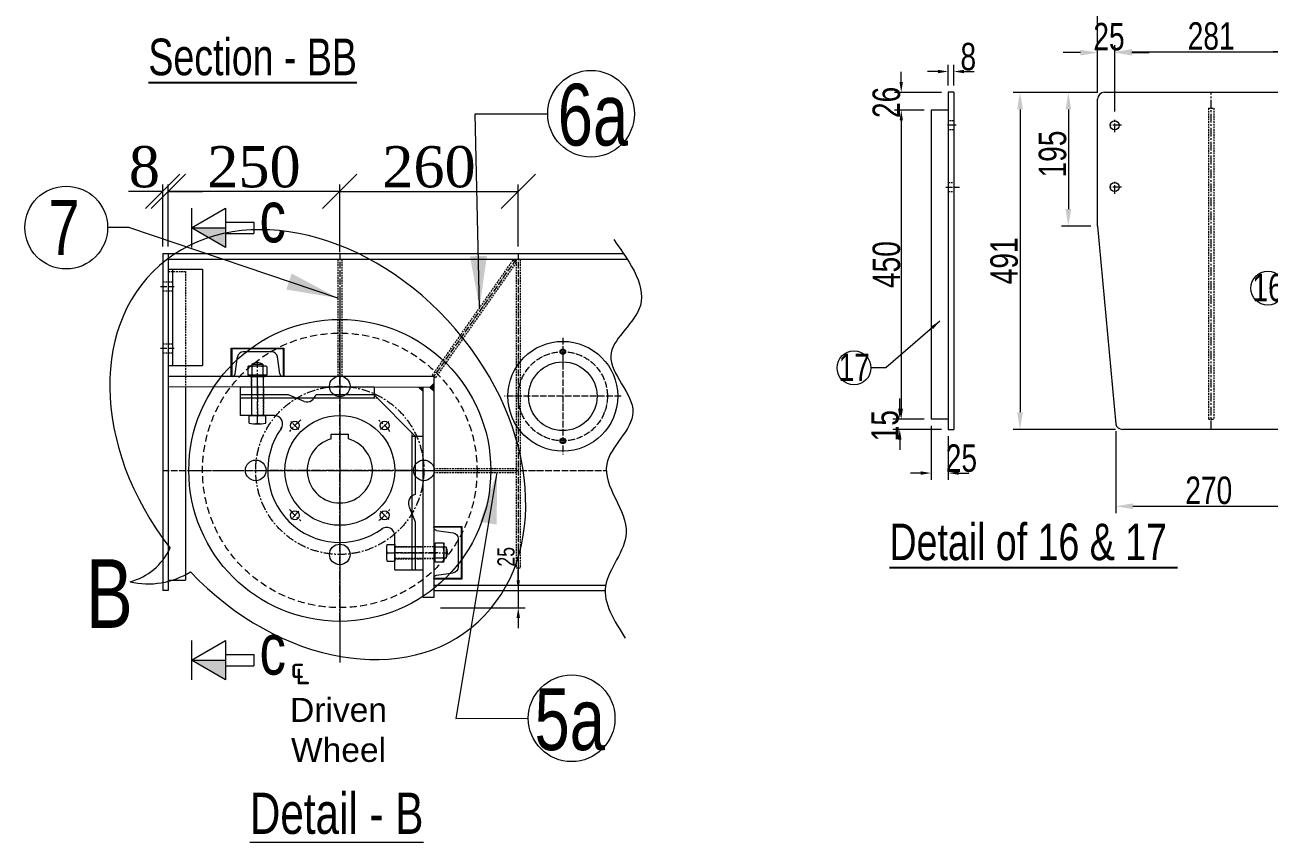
# Model space of a CAD drawing. Extents: x -1308 to 40334, y 1812 to 41869.
# Drawn here: x 26323 to 29042, y 34799 to 36585 of the extents above; entities that cross this region are included whole.
import ezdxf
from ezdxf import colors
from ezdxf.entities.mleader import LeaderData, LeaderLine
from ezdxf.math import Vec2, Vec3

# ---------------------------------------------------------------- set-up
doc = ezdxf.new("R2010")
doc.units = 0
doc.header["$LTSCALE"] = 0.4
doc.header["$MEASUREMENT"] = 0
for name, pattern in [('ACAD_ISO04W100', [30, 24, -3, 0, -3]), ('ACAD_ISO05W100', [33, 24, -3, 0, -3, 0, -3]), ('CENTER', [50.8, 31.75, -6.35, 6.35, -6.35]), ('HIDDEN', [9.525, 6.35, -3.175])]:
    doc.linetypes.add(name, pattern=pattern)
doc.layers.get('0').update_dxf_attribs({"lineweight": 20})
for name, color, linetype, lineweight in [('C.L', 3, 'CENTER', 9), ('CENTRE', 3, 'CENTER', 9), ('Dim', 7, 'Continuous', 9), ('Hidden', 2, 'HIDDEN', 13)]:
    doc.layers.add(name, color=color, linetype=linetype, lineweight=lineweight)
doc.styles.add('Rome', font='times.ttf')
doc.styles.get("Standard").update_dxf_attribs({"font": 'swisscl.ttf'})
doc.dimstyles.new('swaminathan$0', dxfattribs={"dimscale": 5, "dimtxt": 5, "dimasz": 3, "dimexe": 2, "dimexo": 2, "dimgap": 1, "dimtad": 1, "dimzin": 9, "dimdsep": 46, "dimtxsty": 'Standard', "dimcen": -2, "dimclrd": 256, "dimclre": 256, "dimclrt": 256, "dimadec": 0, "dimazin": 0, "dimtfac": 0.7, "dimtofl": 0, "dimtmove": 1, "dimatfit": 3, "dimfxl": 1, "dimtolj": 2, "dimtzin": 9, "dimlwd": -1, "dimlwe": -1, "dimarcsym": 0})
doc.dimstyles.new('swaminathan$7', dxfattribs={"dimscale": 5, "dimtxt": 5, "dimasz": 5, "dimexe": 2, "dimexo": 2, "dimgap": 3, "dimtad": 1, "dimzin": 9, "dimdsep": 46, "dimtxsty": 'Standard', "dimcen": 2, "dimclrd": 256, "dimclre": 256, "dimadec": 0, "dimazin": 0, "dimtfac": 0.7, "dimtofl": 0, "dimtmove": 1, "dimatfit": 3, "dimfxl": 1, "dimtolj": 2, "dimtzin": 9, "dimlwd": -1, "dimlwe": -1, "dimarcsym": 0})

# ---------------------------------------------------------------- blocks, each defined once
blk = doc.blocks.new('*D1068')
at = {"transparency": 16777216}
for p, q in [((22159.7, 28395.4), (22242.9, 28395.4)), ((22232.9, 28370.4), (22232.9, 28330.4)), ((22159.7, 28305.4), (22242.9, 28305.4))]:
    blk.add_line(p, q, dxfattribs=at)
for points in [[(22228.7, 28370.4), (22237, 28370.4), (22232.9, 28395.4)], [(22228.7, 28330.4), (22237, 28330.4), (22232.9, 28305.4)]]:
    blk.add_solid(points, dxfattribs=at)
at = {"transparency": 16777216, "insert": (22209.9, 28351.3), "char_height": 40, "attachment_point": 5, "rotation": 90}
blk.add_mtext('\\A2;90', dxfattribs=at)
blk = doc.blocks.new('*D1069')
at = {"transparency": 16777216}
for p, q in [((21833.7, 28443.4), (21833.7, 28569)), ((21858.7, 28559), (22139.7, 28559)), ((22164.7, 28443.4), (22164.7, 28569))]:
    blk.add_line(p, q, dxfattribs=at)
for points in [[(21858.7, 28563.2), (21858.7, 28554.9), (21833.7, 28559)], [(22139.7, 28563.2), (22139.7, 28554.9), (22164.7, 28559)]]:
    blk.add_solid(points, dxfattribs=at)
at = {"transparency": 16777216, "insert": (21999, 28582), "char_height": 40, "attachment_point": 5}
blk.add_mtext('\\A2;331', dxfattribs=at)
blk = doc.blocks.new('*D1070')
at = {"transparency": 16777216}
for p, q in [((22233.1, 28468.4), (22233.1, 28493.4)), ((22164.7, 28443.4), (22243.1, 28443.4)), ((22159.7, 28395.4), (22243.1, 28395.4)), ((22233.1, 28370.4), (22233.1, 28345.4))]:
    blk.add_line(p, q, dxfattribs=at)
for points in [[(22228.9, 28468.4), (22237.2, 28468.4), (22233.1, 28443.4)], [(22228.9, 28370.4), (22237.2, 28370.4), (22233.1, 28395.4)]]:
    blk.add_solid(points, dxfattribs=at)
at = {"transparency": 16777216, "insert": (22210.1, 28414), "char_height": 40, "attachment_point": 5, "rotation": 90}
blk.add_mtext('\\A2;48', dxfattribs=at)
blk = doc.blocks.new('*D1071')
at = {"transparency": 16777216}
for p, q in [((21833.7, 28443.4), (21833.7, 28511.3)), ((21858.7, 28415.4), (21858.7, 28511.3)), ((21808.7, 28501.3), (21783.7, 28501.3)), ((21883.7, 28501.3), (21908.7, 28501.3))]:
    blk.add_line(p, q, dxfattribs=at)
for points in [[(21808.7, 28505.4), (21808.7, 28497.1), (21833.7, 28501.3)], [(21883.7, 28505.4), (21883.7, 28497.1), (21858.7, 28501.3)]]:
    blk.add_solid(points, dxfattribs=at)
at = {"transparency": 16777216, "insert": (21850.3, 28524.3), "char_height": 40, "attachment_point": 5}
blk.add_mtext('\\A2;25', dxfattribs=at)
blk = doc.blocks.new('*D1072')
at = {"transparency": 16777216}
for p, q in [((21858.7, 28415.4), (21858.7, 28512.2)), ((21883.7, 28502.2), (22114.7, 28502.2)), ((22139.7, 28415.4), (22139.7, 28512.2))]:
    blk.add_line(p, q, dxfattribs=at)
for points in [[(21883.7, 28506.4), (21883.7, 28498), (21858.7, 28502.2)], [(22114.7, 28506.4), (22114.7, 28498), (22139.7, 28502.2)]]:
    blk.add_solid(points, dxfattribs=at)
at = {"transparency": 16777216, "insert": (21999.2, 28525.2), "char_height": 40, "attachment_point": 5}
blk.add_mtext('\\A2;281', dxfattribs=at)
blk = doc.blocks.new('*D1073')
at = {"transparency": 16777216}
for p, q in [((22114.7, 28502.2), (22089.7, 28502.2)), ((22139.7, 28415.4), (22139.7, 28512.2)), ((22164.7, 28430.4), (22164.7, 28512.2)), ((22189.7, 28502.2), (22214.7, 28502.2))]:
    blk.add_line(p, q, dxfattribs=at)
for points in [[(22114.7, 28506.4), (22114.7, 28498), (22139.7, 28502.2)], [(22189.7, 28506.4), (22189.7, 28498), (22164.7, 28502.2)]]:
    blk.add_solid(points, dxfattribs=at)
at = {"transparency": 16777216, "insert": (22149.3, 28525.2), "char_height": 40, "attachment_point": 5}
blk.add_mtext('\\A2;25', dxfattribs=at)
blk = doc.blocks.new('*D1074')
at = {"transparency": 16777216}
for p, q in [((21833.7, 28443.4), (21710.7, 28443.4)), ((21720.7, 28418.4), (21720.7, 27977.4)), ((21859.8, 27952.4), (21710.7, 27952.4))]:
    blk.add_line(p, q, dxfattribs=at)
for points in [[(21716.5, 28418.4), (21724.9, 28418.4), (21720.7, 28443.4)], [(21716.5, 27977.4), (21724.9, 27977.4), (21720.7, 27952.4)]]:
    blk.add_solid(points, dxfattribs=at)
at = {"transparency": 16777216, "insert": (21697.7, 28197.9), "char_height": 40, "attachment_point": 5, "rotation": 90}
blk.add_mtext('\\A2;491', dxfattribs=at)
blk = doc.blocks.new('*D1075')
at = {"transparency": 16777216}
for p, q in [((21833.7, 28443.4), (21781.1, 28443.4)), ((21791.1, 28418.4), (21791.1, 28273.4)), ((21823.7, 28248.4), (21781.1, 28248.4))]:
    blk.add_line(p, q, dxfattribs=at)
for points in [[(21787, 28418.4), (21795.3, 28418.4), (21791.1, 28443.4)], [(21787, 28273.4), (21795.3, 28273.4), (21791.1, 28248.4)]]:
    blk.add_solid(points, dxfattribs=at)
at = {"transparency": 16777216, "insert": (21768.2, 28353.5), "char_height": 40, "attachment_point": 5, "rotation": 90}
blk.add_mtext('\\A2;195', dxfattribs=at)
blk = doc.blocks.new('*D1076')
at = {"transparency": 16777216}
for p, q in [((21860.2, 27949.9), (21860.2, 27830.3)), ((22130.2, 27949.9), (22130.2, 27830.3)), ((21885.2, 27840.3), (22105.2, 27840.3))]:
    blk.add_line(p, q, dxfattribs=at)
for points in [[(21885.2, 27844.5), (21885.2, 27836.1), (21860.2, 27840.3)], [(22105.2, 27844.5), (22105.2, 27836.1), (22130.2, 27840.3)]]:
    blk.add_solid(points, dxfattribs=at)
at = {"transparency": 16777216, "insert": (21995.7, 27863.3), "char_height": 40, "attachment_point": 5}
blk.add_mtext('\\A2;270', dxfattribs=at)
blk = doc.blocks.new('*D1063')
at = {"transparency": 16777216}
for p, q in [((21474.3, 28473.7), (21459.3, 28473.7)), ((21489.3, 28453.4), (21489.3, 28483.7)), ((21497.3, 28453.4), (21497.3, 28483.7)), ((21512.3, 28473.7), (21527.3, 28473.7))]:
    blk.add_line(p, q, dxfattribs=at)
for points in [[(21474.3, 28476.2), (21474.3, 28471.2), (21489.3, 28473.7)], [(21512.3, 28476.2), (21512.3, 28471.2), (21497.3, 28473.7)]]:
    blk.add_solid(points, dxfattribs=at)
at = {"transparency": 16777216, "insert": (21518.5, 28495.2), "char_height": 40, "attachment_point": 5}
blk.add_mtext('\\A2;8', dxfattribs=at)
blk = doc.blocks.new('*D1064')
at = {"transparency": 16777216}
for p, q in [((21454.3, 28417.4), (21410.8, 28417.4)), ((21420.8, 28402.4), (21420.8, 27982.4)), ((21454.3, 27967.4), (21410.8, 27967.4))]:
    blk.add_line(p, q, dxfattribs=at)
for points in [[(21418.3, 28402.4), (21423.3, 28402.4), (21420.8, 28417.4)], [(21418.3, 27982.4), (21423.3, 27982.4), (21420.8, 27967.4)]]:
    blk.add_solid(points, dxfattribs=at)
at = {"transparency": 16777216, "insert": (21399.3, 28192.4), "char_height": 40, "attachment_point": 5, "rotation": 90}
blk.add_mtext('\\A2;450', dxfattribs=at)
blk = doc.blocks.new('*D1065')
at = {"transparency": 16777216}
for p, q in [((21420.8, 28458.4), (21420.8, 28473.4)), ((21479.3, 28443.4), (21410.8, 28443.4)), ((21454.3, 28417.4), (21410.8, 28417.4)), ((21420.8, 28402.4), (21420.8, 28387.4))]:
    blk.add_line(p, q, dxfattribs=at)
for points in [[(21418.3, 28458.4), (21423.3, 28458.4), (21420.8, 28443.4)], [(21418.3, 28402.4), (21423.3, 28402.4), (21420.8, 28417.4)]]:
    blk.add_solid(points, dxfattribs=at)
at = {"transparency": 16777216, "insert": (21399.3, 28428.7), "char_height": 40, "attachment_point": 5, "rotation": 90}
blk.add_mtext('\\A2;26', dxfattribs=at)
blk = doc.blocks.new('*D1066')
at = {"transparency": 16777216}
for p, q in [((21464.3, 27957.4), (21464.3, 27878.7)), ((21489.3, 27942.4), (21489.3, 27878.7)), ((21449.3, 27888.7), (21434.3, 27888.7)), ((21504.3, 27888.7), (21519.3, 27888.7))]:
    blk.add_line(p, q, dxfattribs=at)
for points in [[(21449.3, 27891.2), (21449.3, 27886.2), (21464.3, 27888.7)], [(21504.3, 27891.2), (21504.3, 27886.2), (21489.3, 27888.7)]]:
    blk.add_solid(points, dxfattribs=at)
at = {"transparency": 16777216, "insert": (21508.5, 27910.2), "char_height": 40, "attachment_point": 5}
blk.add_mtext('\\A2;25', dxfattribs=at)
blk = doc.blocks.new('*D1067')
at = {"transparency": 16777216}
for p, q in [((21418.7, 27982.4), (21418.7, 27997.4)), ((21454.3, 27967.4), (21408.7, 27967.4)), ((21479.3, 27952.4), (21408.7, 27952.4)), ((21418.7, 27937.4), (21418.7, 27922.4))]:
    blk.add_line(p, q, dxfattribs=at)
for points in [[(21416.2, 27982.4), (21421.2, 27982.4), (21418.7, 27967.4)], [(21416.2, 27937.4), (21421.2, 27937.4), (21418.7, 27952.4)]]:
    blk.add_solid(points, dxfattribs=at)
at = {"transparency": 16777216, "insert": (21397.3, 27957.7), "char_height": 40, "attachment_point": 5, "rotation": 90}
blk.add_mtext('\\A2;15', dxfattribs=at)
blk = doc.blocks.new('400 wh 15T LT sv')
at = {"color": 0}
for p, q in [((2369.8, 79), (2369.8, 86.1)), ((2369.8, 86.1), (2394.8, 86.1)), ((2394.8, 79), (2394.8, 86.1))]:
    blk.add_line(p, q, dxfattribs=at)
for centre, radius in [((2382.3, 33.2), 220), ((2382.3, 155.7), 15), ((2259.8, 33.2), 15), ((2504.8, 33.2), 15), ((2382.3, -89.3), 15)]:
    blk.add_circle(centre, radius, dxfattribs=at)
at = {"linetype": 'CENTER'}
blk.add_circle((2382.3, 33.2), 122.5, dxfattribs=at)
blk.add_arc((2382.3, 33.2), 47.5, 105.2575, 74.7425)
at = {"layer": 'C.L', "color": 0}
for p, q in [((2382.3, -186.8), (2382.3, 253.2)), ((2162.3, 33.2), (2602.3, 33.2))]:
    blk.add_line(p, q, dxfattribs=at)
at = {"layer": 'Hidden', "color": 0, "ltscale": 4}
blk.add_circle((2382.3, 33.2), 200, dxfattribs=at)
blk = doc.blocks.new('22218 L Block fv')
for p, q in [((-1422.7, 494.9), (-1492.7, 494.9)), ((-1492.7, 494.9), (-1492.7, 464.9)), ((-1399.6, 485.4), (-1422.7, 494.9)), ((-1297.7, 494.9), (-1382.7, 494.9)), ((-1237.7, 434.9), (-1297.7, 494.9)), ((-1442.7, 464.9), (-1492.7, 464.9)), ((-1237.7, 434.9), (-1237.7, 349.9)), ((-1247.2, 333), (-1237.7, 309.9)), ((-1237.7, 309.9), (-1237.7, 239.9)), ((-1267.7, 239.9), (-1267.7, 289.9)), ((-1267.7, 239.9), (-1237.7, 239.9))]:
    blk.add_line(p, q)
for centre, radius in [((-1347.7, 384.9), 80), ((-1413.2, 450.3), 6.5), ((-1282.3, 450.3), 6.5), ((-1413.2, 319.5), 6.5), ((-1282.3, 319.5), 6.5)]:
    blk.add_circle(centre, radius)
for centre, radius, start, end in [((-1395.6, 498), 13.2, 252.4205, 346.3054), ((-1442.9, 452.9), 12, 320.4967, 90.9275), ((-1347.7, 384.9), 105, 144.0022, 305.9978), ((-1442.9, 452.9), 12, 319.396, 319.4481), ((-1234.6, 337), 13.2, 103.6946, 197.5795), ((-1279.7, 289.7), 12, 359.0725, 129.5033)]:
    blk.add_arc(centre, radius, start, end)
at = {"layer": 'C.L'}
for p, q in [((-1467.7, 496.4), (-1467.7, 461.7)), ((-1347.7, 499.5), (-1347.7, 279.9)), ((-1347.7, 485.5), (-1347.7, 469.2)), ((-1407.3, 444.5), (-1419, 456.1)), ((-1288.2, 444.5), (-1276.5, 456.1)), ((-1233.4, 384.9), (-1452.7, 384.9)), ((-1448.4, 384.9), (-1432.1, 384.9)), ((-1247.1, 384.9), (-1263.4, 384.9)), ((-1407.3, 325.3), (-1419, 313.6)), ((-1288.2, 325.3), (-1276.5, 313.6)), ((-1347.7, 284.2), (-1347.7, 300.5)), ((-1235.7, 264.9), (-1269.7, 264.9))]:
    blk.add_line(p, q, dxfattribs=at)
for centre, start, end in [((-1340.7, 377.8), 128.5683, 141.4317), ((-1354.8, 377.8), 38.5683, 51.4317), ((-1340.7, 391.9), 218.5683, 231.4317), ((-1354.8, 391.9), 308.5683, 321.4317)]:
    blk.add_arc(centre, 102.5, start, end, dxfattribs=at)
at = {"layer": 'Hidden'}
for p, q in [((-1410.6, 489.9), (-1492.7, 489.9)), ((-1476.5, 489.9), (-1476.5, 464.9)), ((-1459, 489.9), (-1459, 464.9)), ((-1292.2, 489.9), (-1385.2, 489.9)), ((-1242.7, 439.9), (-1242.7, 347.5)), ((-1242.7, 322.1), (-1242.7, 239.9)), ((-1267.7, 273.6), (-1242.7, 273.6)), ((-1267.7, 256.1), (-1242.7, 256.1))]:
    blk.add_line(p, q, dxfattribs=at)
blk = doc.blocks.new('22218 Key fv')
for p, q in [((-1302.7, 182.6), (-1497.7, 182.6)), ((-1497.7, 182.6), (-1497.7, 166.6)), ((-1302.7, 182.6), (-1302.7, 166.6)), ((-1302.7, 166.6), (-1497.7, 166.6))]:
    blk.add_line(p, q)
at = {"layer": 'C.L'}
blk.add_line((-1472.7, 184.6), (-1472.7, 164.6), dxfattribs=at)
at = {"layer": 'Hidden'}
for p, q in [((-1481.5, 182.6), (-1481.5, 166.6)), ((-1464, 182.6), (-1464, 166.6))]:
    blk.add_line(p, q, dxfattribs=at)
blk = doc.blocks.new('ISMC 75')
for p, q in [((136.8, 97), (136.8, 22)), ((136.8, 97), (176.8, 97)), ((172.9, 92), (148.5, 88.6)), ((176.8, 97), (176.8, 96.5)), ((141.2, 80.2), (141.2, 38.8)), ((136.8, 22), (176.8, 22)), ((172.9, 26.9), (148.5, 30.4)), ((176.8, 22), (176.8, 22.5))]:
    blk.add_line(p, q)
for centre, radius, start, end in [((172.3, 96.5), 4.5, 278, 0), ((149.7, 80.2), 8.5, 98, 180), ((149.7, 38.8), 8.5, 180, 262), ((172.3, 22.5), 4.5, 360, 82)]:
    blk.add_arc(centre, radius, start, end)
blk = doc.blocks.new('A$C33674D96')
blk.add_blockref('ISMC 75', (-136.8, -97))
blk = doc.blocks.new('gfhjfgj')
at = {"color": 0}
for p, q in [((-1139.3, -177), (-1137.9, -176)), ((-1133.4, -173), (-1117.4, -173)), ((-1111.6, -177), (-1113, -176)), ((-1132.7, -191), (-1130.5, -189)), ((-1132, -191), (-1129.8, -189))]:
    blk.add_line(p, q, dxfattribs=at)
for p, q in [((-1139.3, -177), (-1139.3, -189)), ((-1113, -176), (-1137.9, -176)), ((-1133.4, -176), (-1136.4, -176)), ((-1133.4, -173), (-1133.4, -188)), ((-1117.4, -176), (-1133.4, -176)), ((-1117.4, -173), (-1117.4, -188)), ((-1114.6, -176), (-1117.4, -176)), ((-1111.6, -177), (-1111.6, -189)), ((-1111.6, -189), (-1139.3, -189)), ((-1136.1, -189), (-1136.1, -191)), ((-1136.1, -191), (-1114.8, -191)), ((-1133.4, -182), (-1133.4, -189)), ((-1117.4, -182), (-1117.4, -189)), ((-1114.8, -189), (-1114.8, -191)), ((-1137.4, -259), (-1137.4, -248)), ((-1137.4, -248), (-1113.4, -248)), ((-1113.4, -259), (-1113.4, -248)), ((-1131.4, -260), (-1125.4, -260)), ((-1125.4, -260), (-1119.4, -260))]:
    blk.add_line(p, q)
for centre, radius, start, end in [((-1136.4, -180.8), 4.78, 52.2509, 127.7491), ((-1125.4, -188), 17, 61.9275, 118.0725), ((-1125.4, -208.5), 32.5, 75.75, 104.25), ((-1114.5, -180.8), 4.78, 52.2509, 127.7491), ((-1131.4, -241.5), 18.5, 251.0754, 288.9246), ((-1119.4, -241.5), 18.5, 251.0754, 288.9246)]:
    blk.add_arc(centre, radius, start, end)
at = {"layer": 'CENTRE'}
blk.add_line((-1125.4, -260), (-1125.4, -171), dxfattribs=at)
at = {"layer": 'Hidden'}
for p, q in [((-1133.9, -191), (-1133.9, -248)), ((-1116.9, -191), (-1116.9, -248))]:
    blk.add_line(p, q, dxfattribs=at)
blk = doc.blocks.new('*D1386')
at = {"transparency": 16777216}
for p, q in [((35366.8, 32629.6), (35366.8, 32561.5)), ((35366.8, 32576.5), (35366.8, 32591.5)), ((35253.7, 32561.5), (35376.8, 32561.5)), ((35366.8, 32561.5), (35366.8, 32536.5)), ((35253.7, 32536.5), (35376.8, 32536.5)), ((35366.8, 32521.5), (35366.8, 32506.5))]:
    blk.add_line(p, q, dxfattribs=at)
for points in [[(35364.3, 32576.5), (35369.3, 32576.5), (35366.8, 32561.5)], [(35364.3, 32521.5), (35369.3, 32521.5), (35366.8, 32536.5)]]:
    blk.add_solid(points, dxfattribs=at)
at = {"transparency": 16777216, "insert": (35349, 32610.7), "char_height": 25, "attachment_point": 5, "rotation": 90}
blk.add_mtext('\\A2;25', dxfattribs=at)
blk = doc.blocks.new('Section Aerrow')
at = {"layer": 'Dim'}
blk.add_hatch(color=256, dxfattribs=at).paths.add_polyline_path([(0, 0), (-4.13, 2.38), (-4.13, 0)])
for p, q in [((0, -2.38), (0, 2.38)), ((-4.13, 0.69), (-7.57, 0.69)), ((-7.57, -0.69), (-7.57, 0.69)), ((0, 0), (-4.13, 0)), ((-4.13, -0.69), (-7.57, -0.69))]:
    blk.add_line(p, q, dxfattribs=at)
blk.add_lwpolyline([(0, 0), (-4.13, -2.38), (-4.13, 2.38)], close=True, dxfattribs=at)
blk = doc.blocks.new('_Oblique')
at = {"layer": 'Dim', "color": 0, "lineweight": -2}
blk.add_line((-0.5, -0.5), (0.5, 0.5), dxfattribs=at)
blk = doc.blocks.new('*D1387')
at = {"layer": 'Dim', "transparency": 16777216}
for p, q in [((34848.7, 33062.5), (34848.7, 33153)), ((34856.7, 33062.5), (34856.7, 33153)), ((34848.7, 33143), (34798.7, 33143)), ((34856.7, 33143), (34906.7, 33143))]:
    blk.add_line(p, q, dxfattribs=at)
at = {"layer": 'Dim', "transparency": 16777216, "xscale": 50, "yscale": 50, "zscale": 50}
blk.add_blockref('_Oblique', (34848.7, 33143), dxfattribs=at)
at = {"layer": 'Dim', "transparency": 16777216, "xscale": 50, "yscale": 50, "zscale": 50, "rotation": 180}
blk.add_blockref('_Oblique', (34856.7, 33143), dxfattribs=at)
at = {"layer": 'Dim', "lineweight": -2, "transparency": 16777216, "insert": (34822, 33178.5), "char_height": 60, "attachment_point": 5, "style": 'Rome'}
blk.add_mtext('\\A2;8', dxfattribs=at)
blk = doc.blocks.new('*D1388')
at = {"layer": 'Dim', "transparency": 16777216}
for p, q in [((35106.7, 33054.5), (35106.7, 33153)), ((35366.7, 33062.5), (35366.7, 33153)), ((35106.7, 33143), (35366.7, 33143))]:
    blk.add_line(p, q, dxfattribs=at)
at = {"layer": 'Dim', "transparency": 16777216, "xscale": 50, "yscale": 50, "zscale": 50, "rotation": 180}
blk.add_blockref('_Oblique', (35106.7, 33143), dxfattribs=at)
at = {"layer": 'Dim', "transparency": 16777216, "xscale": 50, "yscale": 50, "zscale": 50}
blk.add_blockref('_Oblique', (35366.7, 33143), dxfattribs=at)
at = {"layer": 'Dim', "lineweight": -2, "transparency": 16777216, "insert": (35236.7, 33178.5), "char_height": 60, "attachment_point": 5, "style": 'Rome'}
blk.add_mtext('\\A2;260', dxfattribs=at)
blk = doc.blocks.new('*D1389')
at = {"layer": 'Dim', "transparency": 16777216}
for p, q in [((34856.7, 33062.5), (34856.7, 33153)), ((35106.7, 33062.5), (35106.7, 33153)), ((35106.7, 33143), (34856.7, 33143))]:
    blk.add_line(p, q, dxfattribs=at)
at = {"layer": 'Dim', "transparency": 16777216, "xscale": 50, "yscale": 50, "zscale": 50, "rotation": 180}
blk.add_blockref('_Oblique', (34856.7, 33143), dxfattribs=at)
at = {"layer": 'Dim', "transparency": 16777216, "xscale": 50, "yscale": 50, "zscale": 50}
blk.add_blockref('_Oblique', (35106.7, 33143), dxfattribs=at)
at = {"layer": 'Dim', "lineweight": -2, "transparency": 16777216, "insert": (34981.7, 33178.5), "char_height": 60, "attachment_point": 5, "style": 'Rome'}
blk.add_mtext('\\A2;250', dxfattribs=at)
blk = doc.blocks.new('bu pl')
for p, q in [((21833.656, 28248.404), (21833.656, 28433.404)), ((21843.656, 28443.404), (22154.656, 28443.404)), ((21874.156, 28443.404), (22124.156, 28443.404)), ((22164.656, 28248.404), (22164.656, 28433.404)), ((22164.656, 28420.404), (22164.656, 28277.144)), ((21833.656, 28248.404), (21860.156, 27959.915)), ((22164.656, 28248.404), (22130.156, 27959.915)), ((22120.471, 27952.404), (21869.842, 27952.404))]:
    blk.add_line(p, q)
for centre in [(21858.656, 28395.404), (22139.656, 28395.404), (21858.656, 28305.404), (22139.656, 28305.404)]:
    blk.add_circle(centre, 6.5)
for centre, start, end in [((21843.656, 28433.404), 90, 180), ((22154.656, 28433.404), 0, 90), ((21869.842, 27962.404), 194.408634, 270), ((22120.471, 27962.404), 270, 345.591366)]:
    blk.add_arc(centre, 10, start, end)
at = {"layer": 'C.L', "color": 0}
for p, q in [((21999.156, 27952.404), (21999.156, 28443.404)), ((21868.656, 28395.404), (21848.656, 28395.404)), ((21858.656, 28385.404), (21858.656, 28405.404)), ((22129.656, 28395.404), (22149.656, 28395.404)), ((22139.656, 28385.404), (22139.656, 28405.404)), ((21868.656, 28305.404), (21848.656, 28305.404)), ((21858.656, 28295.404), (21858.656, 28315.404)), ((22129.656, 28305.404), (22149.656, 28305.404)), ((22139.656, 28295.404), (22139.656, 28315.404))]:
    blk.add_line(p, q, dxfattribs=at)
at = {"layer": 'Dim', "lineweight": -2}
blk.add_circle((22081.737, 28157.969), 24.697, dxfattribs=at)
at = {"layer": 'Hidden', "color": 0}
for p, q in [((21995.156, 28420.404), (21995.156, 27967.404)), ((21995.156, 28420.404), (22003.156, 28420.404)), ((22003.156, 28420.404), (22003.156, 27967.404)), ((21995.156, 27967.404), (22003.156, 27967.404))]:
    blk.add_line(p, q, dxfattribs=at)
at = {"layer": 'Dim', "lineweight": -2, "insert": (22082.128, 28158.749), "char_height": 40, "attachment_point": 5}
blk.add_mtext('16', dxfattribs=at)
at = {"color": 0}
for base, p1, p2, picture, middle in [((22164.656, 28559.028), (21833.656, 28433.404), (22164.656, 28433.404), '*D1069', (21999.006, 28559.028)), ((21833.656, 28501.274), (21858.656, 28405.404), (21833.656, 28433.404), '*D1071', (21850.299, 28501.274)), ((22139.656, 28502.209), (21858.656, 28405.404), (22139.656, 28405.404), '*D1072', (21999.156, 28502.209)), ((22164.656, 28502.209), (22139.656, 28405.404), (22164.656, 28420.404), '*D1073', (22149.345, 28502.209)), ((22130.156, 27840.289), (21860.156, 27959.915), (22130.156, 27959.915), '*D1076', (21995.748, 27840.289))]:
    dim = blk.add_linear_dim(base=base, p1=p1, p2=p2, dimstyle='swaminathan$0', override={"dimtxt": 8, "dimasz": 5, "dimgap": 0.5}, dxfattribs=at)
    dim.commit()
    dim.dimension.update_dxf_attribs({"geometry": picture, "text_midpoint": middle, "dimtype": 128})
for base, p1, p2, picture, middle in [((22233.077, 28443.404), (22149.656, 28395.404), (22154.656, 28443.404), '*D1070', (22233.077, 28414.032)), ((21720.691, 27952.404), (21843.656, 28443.404), (21869.842, 27952.404), '*D1074', (21720.691, 28197.904)), ((21791.142, 28248.404), (21843.656, 28443.404), (21833.656, 28248.404), '*D1075', (21791.142, 28353.467)), ((22232.866, 28305.404), (22149.656, 28395.404), (22149.656, 28305.404), '*D1068', (22232.866, 28351.293))]:
    dim = blk.add_linear_dim(base=base, p1=p1, p2=p2, angle=90, dimstyle='swaminathan$0', override={"dimtxt": 8, "dimasz": 5, "dimgap": 0.5}, dxfattribs=at)
    dim.commit()
    dim.dimension.update_dxf_attribs({"geometry": picture, "text_midpoint": middle, "dimtype": 128})
ml = blk.add_multileader_mtext('Standard', dxfattribs=at)
ml.set_content('%%C13holes-4nos')
ml.set_leader_properties(linetype='ByLayer', lineweight=-1)
ml.build(insert=Vec2(0, 0))
ml.multileader.update_dxf_attribs({"text_right_attachment_type": 6, "dogleg_length": 0.36, "arrow_head_size": 15})
ctx = ml.context
ctx.base_point, ctx.char_height, ctx.arrow_head_size, ctx.landing_gap_size, ctx.plane_origin = Vec3(22255.073, 28504.889), 40, 15, 0.09, Vec3(22184.888, 28445.363)
ctx.right_attachment = 6
notes = []
notes.append((ctx, [(0, (1, 1, 0), (22254.713, 28504.889), (1, 0), 0.36, [(0, [(22146.156, 28395.404)], 0, [])])]))
ctx.mtext.insert, ctx.mtext.flow_direction = Vec3(22255.163, 28525.557), 5
for ctx, leaders in notes:
    for number, flags, end, landing, length, lines in leaders:
        leader = LeaderData()
        leader.index, (leader.has_last_leader_line, leader.has_dogleg_vector, leader.attachment_direction) = number, flags
        leader.last_leader_point, leader.dogleg_vector, leader.dogleg_length = Vec3(end), Vec3(landing), length
        for number, points, colour, breaks in lines:
            line = LeaderLine()
            line.index, line.vertices, line.color, line.breaks = number, Vec3.list(points), colors.encode_raw_color(colour), breaks
            leader.lines.append(line)
        ctx.leaders.append(leader)
blk = doc.blocks.new('Bu Pl sv')
at = {"color": 0}
for p, q in [((21489.277, 28443.404), (21489.277, 27952.404)), ((21497.277, 28443.404), (21489.277, 28443.404)), ((21497.277, 28443.404), (21497.277, 27952.404)), ((21464.277, 28417.404), (21464.277, 27967.404)), ((21489.277, 28417.404), (21464.277, 28417.404)), ((21489.277, 28417.404), (21464.277, 28417.404)), ((21489.277, 27967.404), (21464.277, 27967.404)), ((21489.277, 27952.404), (21497.277, 27952.404))]:
    blk.add_line(p, q, dxfattribs=at)
at = {"layer": 'CENTRE'}
blk.add_line((21500.777, 28395.404), (21486.324, 28395.404), dxfattribs=at)
at = {"layer": 'CENTRE', "color": 0, "linetype": 'ACAD_ISO04W100', "lineweight": -2}
blk.add_line((21485.777, 28305.404), (21505.777, 28305.404), dxfattribs=at)
at = {"layer": 'Dim', "lineweight": -2}
blk.add_circle((21351.919, 28041.953), 24.697, dxfattribs=at)
at = {"layer": 'Hidden'}
for p, q in [((21497.277, 28401.904), (21489.277, 28401.904)), ((21497.277, 28388.904), (21489.277, 28388.904)), ((21489.277, 28311.904), (21497.277, 28311.904)), ((21489.277, 28298.904), (21497.277, 28298.904))]:
    blk.add_line(p, q, dxfattribs=at)
at = {"layer": 'Dim', "lineweight": -2, "insert": (21352.31, 28042.733), "char_height": 40, "attachment_point": 5}
blk.add_mtext('17', dxfattribs=at)
at = {"color": 0}
for base, p1, p2, picture, middle in [((21497.277, 28473.733), (21489.277, 28443.404), (21497.277, 28443.404), '*D1063', (21518.471, 28473.733)), ((21489.277, 27888.686), (21464.277, 27967.404), (21489.277, 27952.404), '*D1066', (21508.528, 27888.686))]:
    dim = blk.add_linear_dim(base=base, p1=p1, p2=p2, dimstyle='swaminathan$0', override={"dimtxt": 8, "dimgap": 0.2}, dxfattribs=at)
    dim.commit()
    dim.dimension.update_dxf_attribs({"geometry": picture, "text_midpoint": middle, "dimtype": 128})
for base, p1, p2, picture, middle in [((21420.798, 28443.404), (21464.277, 28417.404), (21489.277, 28443.404), '*D1065', (21420.798, 28428.687)), ((21420.798, 27967.404), (21464.277, 28417.404), (21464.277, 27967.404), '*D1064', (21420.798, 28192.404)), ((21418.747, 27967.404), (21489.277, 27952.404), (21464.277, 27967.404), '*D1067', (21418.747, 27957.734))]:
    dim = blk.add_linear_dim(base=base, p1=p1, p2=p2, angle=90, dimstyle='swaminathan$0', override={"dimtxt": 8, "dimgap": 0.2}, dxfattribs=at)
    dim.commit()
    dim.dimension.update_dxf_attribs({"geometry": picture, "text_midpoint": middle, "dimtype": 128})
at = {"lineweight": -2}
blk.add_leader([(21476.941, 28110.191), (21398.27, 28041.953), (21376.616, 28041.953)], dimstyle='swaminathan$7', override={"dimasz": 3, "dimtad": 0}, dxfattribs=at)
blk = doc.blocks.new('Detail B')
h = blk.add_hatch(color=0)
h.dxf.hatch_style = 1
h.paths.add_polyline_path([(35227.705, 32857.503), (35221.705, 32857.503), (35227.705, 32852.08)])
h = blk.add_hatch(color=0)
h.dxf.hatch_style = 1
h.paths.add_polyline_path([(35243.705, 32857.503), (35242.166, 32857.503), (35239.931, 32855.49), (35242.169, 32853.468), (35243.705, 32854.851)])
h.paths.add_polyline_path([(35242.166, 32857.503), (35237.705, 32857.503), (35239.931, 32855.49)])
h.paths.add_polyline_path([(35243.705, 32854.851), (35242.169, 32853.468), (35243.705, 32852.08)])
h.paths.add_polyline_path([(35243.705, 32862.926), (35237.705, 32857.503), (35242.166, 32857.503), (35243.705, 32858.889)])
h.paths.add_polyline_path([(35243.705, 32858.889), (35242.166, 32857.503), (35243.705, 32857.503)], flags=17)
at = {"color": 0}
for p, q in [((34848.705, 33052.503), (34856.705, 33052.503)), ((34856.705, 33052.503), (35520.146, 33052.503)), ((34856.705, 33044.503), (35525.393, 33044.503)), ((34948.205, 32873.529), (34948.205, 32914.503)), ((34948.205, 32914.503), (35025.205, 32914.503)), ((35025.205, 32914.503), (35025.205, 32873.503)), ((35243.705, 32873.503), (34856.705, 32873.503)), ((34856.705, 32873.503), (34856.705, 32858.503)), ((35243.705, 32873.503), (35243.705, 32551.503)), ((35243.705, 32857.503), (34856.705, 32858.503)), ((35221.705, 32857.503), (35227.705, 32852.08)), ((35227.705, 32857.503), (35227.705, 32551.503)), ((35237.705, 32857.503), (35243.705, 32862.926)), ((35237.705, 32857.503), (35243.705, 32852.08)), ((35243.705, 32655.003), (35284.705, 32655.003)), ((35284.705, 32655.003), (35284.705, 32578.003)), ((35284.705, 32578.003), (35243.705, 32578.003)), ((35243.705, 32569.503), (35494.262, 32569.503)), ((35243.705, 32551.503), (35227.705, 32551.503)), ((35243.705, 32561.503), (35493.432, 32561.503))]:
    blk.add_line(p, q, dxfattribs=at)
at = {"color": 7, "true_color": 0xffffff}
blk.add_line((35106.705, 32971.503), (35106.705, 32481.503), dxfattribs=at)
blk.add_line((35106.705, 32971.503), (35106.705, 32481.503), dxfattribs=at)
at = {"color": 0}
for centre, radius in [((35431.705, 32844.503), 80), ((35431.705, 32909.503), 4), ((35431.705, 32909.503), 3), ((35431.705, 32844.503), 50), ((35431.705, 32779.503), 4), ((35431.705, 32779.503), 3)]:
    blk.add_circle(centre, radius, dxfattribs=at)
for centre, radius, start, end in [((34778.995, 32659.7), 88.161, 284.457373, 335.691263), ((34827.709, 32688.106), 116.866, 256.79151, 301.732754)]:
    blk.add_arc(centre, radius, start, end, dxfattribs=at)
blk.add_ellipse((35074.614, 32774.031), major_axis=(231.34, -260.354), ratio=0.75217455, start_param=4.75650722, end_param=10.90819113, dxfattribs=at)
blk.add_spline([(35505.865, 33072.944), (35542.644, 32971.007), (35501.523, 32903.517), (35533.833, 32821.357), (35495.648, 32745.535), (35524.252, 32644.989), (35493.995, 32567.944), (35522.701, 32492.244)], degree=3, dxfattribs=at)
at = {"layer": 'CENTRE', "color": 0, "linetype": 'ACAD_ISO04W100', "lineweight": -2}
for p, q in [((35106.705, 33052.503), (35106.705, 32456.503)), ((35363.705, 33044.503), (35243.705, 32873.503)), ((35366.705, 33052.503), (35366.705, 32586.503)), ((34845.205, 33004.503), (34865.205, 33004.503)), ((35106.705, 32996.503), (35106.705, 32456.503)), ((35431.705, 32929.503), (35431.705, 32759.503)), ((34845.205, 32914.503), (34865.205, 32914.503)), ((35516.705, 32844.503), (35346.705, 32844.503)), ((34848.705, 32736.503), (35366.705, 32736.503)), ((35243.705, 32736.503), (35366.705, 32736.503)), ((35369.705, 32736.503), (35495, 32736.503)), ((35369.705, 32736.503), (35401.705, 32736.503))]:
    blk.add_line(p, q, dxfattribs=at)
at = {"layer": 'CENTRE'}
for p, q in [((34986.705, 32857.503), (34986.705, 32874.405)), ((35249.607, 32616.503), (35221.803, 32616.503))]:
    blk.add_line(p, q, dxfattribs=at)
at = {"layer": 'CENTRE', "color": 0, "linetype": 'ACAD_ISO04W100', "lineweight": -2}
blk.add_circle((35431.705, 32844.503), 65, dxfattribs=at)
at = {"layer": 'Dim', "lineweight": -2}
for p, q in [((34848.705, 33052.503), (34848.705, 32561.503)), ((34856.705, 33052.503), (34856.705, 32858.503)), ((34856.705, 33052.503), (34856.705, 32561.503)), ((34856.705, 33029.503), (34906.705, 33029.503)), ((34862.705, 33029.503), (34862.705, 32889.503)), ((34906.705, 33029.503), (34906.705, 32889.503)), ((34856.705, 32889.503), (34906.705, 32889.503)), ((34881.705, 32857.503), (34881.705, 32576.503)), ((34856.705, 32576.503), (34881.705, 32576.503)), ((34856.705, 32561.503), (34848.705, 32561.503))]:
    blk.add_line(p, q, dxfattribs=at)
at = {"layer": 'Dim', "color": 0, "lineweight": -2}
for centre in [(35472.79, 33256.108), (35444.59, 32375.311)]:
    blk.add_circle(centre, 63.152, dxfattribs=at)
at = {"layer": 'Dim', "lineweight": -2}
blk.add_circle((34708.098, 33090.322), 60.272, dxfattribs=at)
at = {"layer": 'Hidden', "color": 0}
for p, q in [((35103.705, 33044.503), (35103.705, 32873.503)), ((35109.705, 33044.503), (35109.705, 32873.503)), ((35358.794, 33042.727), (35241.249, 32875.226)), ((35363.705, 33039.28), (35246.161, 32871.78)), ((35363.705, 33039.28), (35358.794, 33042.727)), ((35363.705, 33044.503), (35363.705, 32594.503)), ((35369.705, 33044.503), (35369.705, 32594.503)), ((35241.249, 32875.226), (35246.161, 32871.78)), ((35243.705, 32739.503), (35363.705, 32739.503)), ((35243.705, 32733.503), (35363.705, 32733.503)), ((35363.705, 32594.503), (35369.705, 32594.503))]:
    blk.add_line(p, q, dxfattribs=at)
at = {"layer": 'Hidden'}
for p, q in [((34856.705, 33026.503), (34881.705, 33026.503)), ((34856.705, 33026.503), (34881.705, 33026.503)), ((34881.705, 33026.503), (34881.705, 32857.503)), ((34848.705, 33011.003), (34862.705, 33011.003)), ((34848.705, 32998.003), (34862.705, 32998.003)), ((34848.705, 32921.003), (34862.705, 32921.003)), ((34848.705, 32908.003), (34862.705, 32908.003)), ((34977.955, 32857.503), (34977.955, 32873.503)), ((34995.455, 32857.503), (34995.455, 32873.503)), ((35243.705, 32625.253), (35227.705, 32625.253)), ((35243.705, 32607.753), (35227.705, 32607.753))]:
    blk.add_line(p, q, dxfattribs=at)
at = {"linetype": 'ACAD_ISO05W100'}
blk.add_blockref('400 wh 15T LT sv', (32724.412, 32703.341), dxfattribs=at)
at = {"color": 7, "true_color": 0xffffff, "rotation": 270}
blk.add_blockref('A$C33674D96', (35024.205, 32913.503), dxfattribs=at)
at = {"linetype": 'Continuous'}
blk.add_blockref('gfhjfgj', (36112.134, 33064.483), dxfattribs=at)
for name, p in [('22218 Key fv', (36459.45, 32674.946)), ('22218 L Block fv', (36454.45, 32351.632))]:
    blk.add_blockref(name, p)
at = {"rotation": 90}
blk.add_blockref('22218 Key fv', (35394.261, 34089.248), dxfattribs=at)
at = {"color": 7, "true_color": 0xffffff, "xscale": -1, "rotation": 359.999999999996}
blk.add_blockref('A$C33674D96', (35283.705, 32654.003), dxfattribs=at)
at = {"linetype": 'Continuous', "rotation": 270}
blk.add_blockref('gfhjfgj', (35434.685, 31491.074), dxfattribs=at)
at = {"layer": 'Dim', "lineweight": -2, "xscale": 12, "yscale": 12, "zscale": 12, "rotation": 180}
for p in [(34890.643, 33089.867), (34890.643, 32460)]:
    blk.add_blockref('Section Aerrow', p, dxfattribs=at)
at = {"lineweight": -2}
blk.add_text('%%UDetail - B', height=60, dxfattribs=at).set_placement((34975.698, 32206.944))
at = {"layer": 'Dim', "color": 0, "linetype": 'ByBlock', "lineweight": -2, "char_height": 90, "attachment_point": 5}
for s, insert in [('6a', (35475.593, 33254.187)), ('5a', (35441.787, 32373.39))]:
    blk.add_mtext(s, dxfattribs=dict(at, insert=insert))
at = {"layer": 'Dim', "lineweight": -2, "attachment_point": 5}
for s, insert, char_height in [('7', (34704.799, 33090.485), 80), ('c', (35008.995, 33105.793), 75), ('B', (34770.916, 32557.083), 100), ('c', (35008.995, 32475.926), 75), ('\\pxql;{\\fISOCPEUR|b0|i0|c0|p34;℄\\P\\pqc;\\fSwis721 LtEx BT|b0|i0|c0|p34;Driven\\PWheel}', (35104.871, 32387.379), 35)]:
    blk.add_mtext(s, dxfattribs=dict(at, insert=insert, char_height=char_height))
at = {"color": 0}
dim = blk.add_linear_dim(base=(35366.771, 32536.503), p1=(35243.705, 32561.503), p2=(35243.705, 32536.503), angle=90, dimstyle='swaminathan$0', dxfattribs=at)
dim.commit()
dim.dimension.update_dxf_attribs({"geometry": '*D1386', "text_midpoint": (35366.771, 32610.664), "dimtype": 128})
at = {"layer": 'Dim', "lineweight": -2}
dim = blk.add_linear_dim(base=(34856.698, 33143.024), p1=(34848.698, 33052.503), p2=(34856.698, 33052.503), dimstyle='swaminathan$0', override={"dimtxt": 12, "dimasz": 10, "dimtxsty": 'Rome', "dimblk1": 'Oblique', "dimblk2": 'Oblique', "dimsah": 1}, dxfattribs=at)
dim.commit()
dim.dimension.update_dxf_attribs({"geometry": '*D1387', "text_midpoint": (34821.996, 33143.024), "dimtype": 128})
for base, p1, p2, picture, middle in [((34856.705, 33143.024), (35106.705, 33052.503), (34856.705, 33052.503), '*D1389', (34981.705, 33178.543)), ((35366.705, 33143.024), (35106.705, 33044.503), (35366.705, 33052.503), '*D1388', (35236.705, 33178.543))]:
    dim = blk.add_linear_dim(base=base, p1=p1, p2=p2, dimstyle='swaminathan$0', override={"dimtxt": 12, "dimasz": 10, "dimtxsty": 'Rome', "dimblk1": 'Oblique', "dimblk2": 'Oblique', "dimsah": 1}, dxfattribs=at)
    dim.commit()
    dim.dimension.update_dxf_attribs({"geometry": picture, "text_midpoint": middle})
at = {"lineweight": -2}
for points in [[(35310.416, 32973.788), (35304.002, 33256.026), (35409.638, 33256.108)], [(35103.705, 32987.652), (34799.415, 33090.322), (34768.37, 33090.322)], [(35335.688, 32733.503), (35275.802, 32375.229), (35381.438, 32375.311)]]:
    blk.add_leader(points, dimstyle='swaminathan$7', override={"dimasz": 15, "dimtad": 0}, dxfattribs=at)

msp = doc.modelspace()

# ---------------------------------------------------------------- block references
at = {"color": 0, "xscale": 1.5, "yscale": 1.5, "zscale": 1.5}
for name, p in [('bu pl', (-4083.059, -6227.137)), ('Bu Pl sv', (-3892.87, -6227.137)), ('Detail B', (-25648.969, -13493.043))]:
    msp.add_blockref(name, p, dxfattribs=at)

# ---------------------------------------------------------------- texts
at = {"lineweight": -2}
for s, p in [('%%uSection - BB', (26592.752, 36475.335)), ('%%UDetail of 16 & 17 ', (28212.702, 35415.585))]:
    msp.add_text(s, height=80, dxfattribs=at).set_placement(p)

doc.saveas('drawing.dxf')
